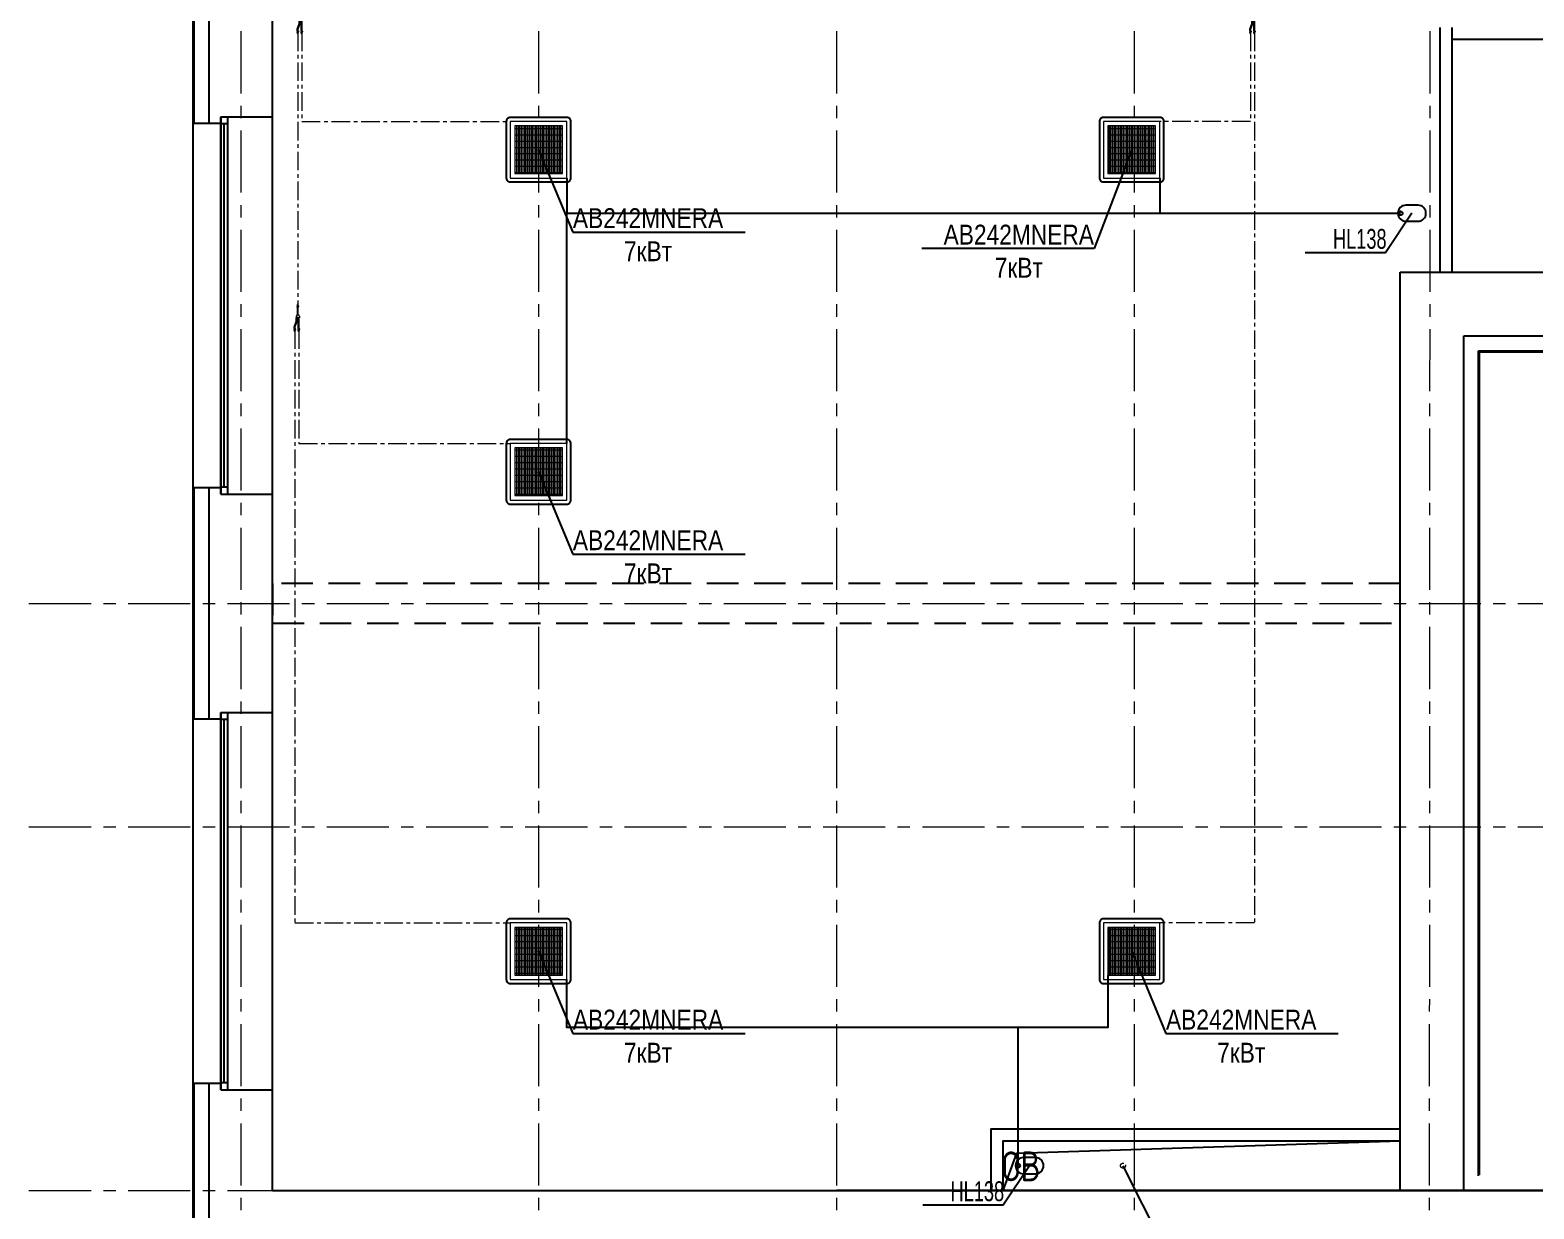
# Model space of a CAD drawing. Header units: millimetres. Extents: x -65527 to 8894748, y -37603 to 223697.
# Drawn here: x -49186 to -34037, y 77656 to 89531 of the extents above; entities that cross this region are included whole.
import ezdxf
from ezdxf import colors
from ezdxf.entities.mleader import LeaderData, LeaderLine
from ezdxf.math import Vec2, Vec3

# ---------------------------------------------------------------- set-up
doc = ezdxf.new("R2010")
doc.units = ezdxf.units.MM
doc.header["$LTSCALE"] = 10
doc.linetypes.add('CENTER', pattern=[2, 1.25, -0.25, 0.25, -0.25])
doc.linetypes.add('HIDDEN', pattern=[9.525, 6.35, -3.175])
for name, color, linetype in [('АР_новое окно', 160, 'Continuous'), ('Архитектура', 251, 'Continuous'), ('М_1_фанкойлы', 150, 'Continuous'), ('М_ОВ-ВК', 90, 'Continuous'), ('М_ОВ-вспомогательный', 141, 'Continuous')]:
    doc.layers.add(name, color=color, linetype=linetype)
for name, color, linetype, lineweight in [('АР_Оси', 142, 'Continuous', 9), ('М_ЗАМЕТКИ', 1, 'Continuous', 13), ('М_фреонопроводы', 10, 'CENTER', 18)]:
    doc.layers.add(name, color=color, linetype=linetype, lineweight=lineweight)
doc.layers.add('М_3_фреонопроводы', color=210, linetype='CENTER', lineweight=13, transparency=0.6)
doc.styles.add('ICOCPEUR', font='isocpeur.ttf')
doc.styles.add('ISOCPEUR', font='isocpeur.ttf', dxfattribs={"width": 0.7})
doc.styles.get("Standard").update_dxf_attribs({"font": 'ARIALN.TTF'})

# ---------------------------------------------------------------- blocks, each defined once
blk = doc.blocks.new('*U43')
at = {"layer": 'АР_новое окно', "lineweight": 20}
for p, q in [((0, 3800), (-70, 3800)), ((0, 0), (-70, 0))]:
    blk.add_line(p, q, dxfattribs=at)
at = {"layer": 'АР_новое окно'}
for p, q in [((-70, 3800), (-70, 0)), ((-70, 0), (-70, 3800)), ((0, 3800), (0, 0)), ((0, 3730), (-70, 3730)), ((-35, 3730), (-35, 70)), ((0, 70), (-70, 70))]:
    blk.add_line(p, q, dxfattribs=at)
blk = doc.blocks.new('_DOTSMALL')
at = {"color": 0, "linetype": 'ByBlock', "const_width": 0.5}
blk.add_lwpolyline([(-0.0625, 0, 1), (0.0625, 0, 1)], format="xyb", close=True, dxfattribs=at)
blk = doc.blocks.new('A$C6c2f87d8')
at = {"layer": 'М_1_фанкойлы', "linetype": 'ByBlock', "lineweight": 9}
h = blk.add_hatch(dxfattribs=at)
h.set_pattern_fill('GRATE', color=251, scale=20)
h.set_pattern_definition([(0, (-70464.215, 115561.44), (0, 15.875), []), (90, (-70464.215, 115561.44), (-63.5, 4e-15), [])])
h.paths.add_polyline_path([(-240, -240), (240, -240), (240, 240), (-240, 240)])
at = {"layer": 'М_1_фанкойлы', "linetype": 'ByBlock'}
blk.add_lwpolyline([(285, 325), (-285, 325, 0.414214), (-325, 285), (-325, -285, 0.414214), (-285, -325), (285, -325, 0.414214), (325, -285), (325, 285, 0.414214)], format="xyb", close=True, dxfattribs=at)
at = {"layer": 'М_1_фанкойлы', "color": 251, "linetype": 'ByBlock', "lineweight": 9}
for points in [[(285, 285), (-285, 285), (-285, -285), (285, -285)], [(240, 240), (-240, 240), (-240, -240), (240, -240)]]:
    blk.add_lwpolyline(points, close=True, dxfattribs=at)
blk = doc.blocks.new('A$C9c2b1eba')
at = {"layer": 'М_3_фреонопроводы', "color": 20, "linetype": 'ByBlock'}
for points in [[(0, 5), (9, 5)], [(0, 5), (9, 5)], [(9, -5), (0, -5), (0, 5), (9, 5)], [(9, 5), (12, 7), (12, 7), (18, 7)], [(9, -5), (9, 5)], [(12, 7), (12, -7)], [(27, 5), (24, 7), (24, 7), (18, 7)], [(24, 7), (24, -7)], [(27, 5), (135, 5), (135, -8)], [(27, 5), (135, 5), (135, -5), (27, -5)], [(27, 5), (27, -5)], [(164, -3), (154, 7), (135, 7), (135, -8)], [(135, 5), (135, 5)], [(0, -5), (9, -5)], [(9, -45), (0, -45), (0, -35), (9, -35)], [(9, -5), (12, -7), (12, -7), (18, -7)], [(9, -35), (12, -33), (12, -33), (18, -33)], [(9, -45), (9, -35)], [(9, -45), (12, -47), (12, -47), (18, -47)], [(12, -33), (12, -47)], [(27, -5), (24, -7), (24, -7), (18, -7)], [(27, -35), (24, -33), (24, -33), (18, -33)], [(27, -45), (24, -47), (24, -47), (18, -47)], [(24, -33), (24, -47)], [(27, -5), (135, -5)], [(27, -35), (44, -35), (99, -15), (135, -15)], [(27, -45), (46, -45), (101, -25), (135, -25)], [(27, -35), (27, -45)], [(135, -8), (145, -8)], [(135, -12), (135, -25), (135, -25)], [(135, -12), (145, -12)], [(164, -17), (154, -27), (135, -27), (135, -12)], [(164, -17), (170, -17), (170, -3), (164, -3), (164, -17)], [(242, -15), (170, -15), (170, -5), (242, -5)], [(242, -5), (245, -3), (245, -3), (251, -3)], [(242, -15), (242, -5)], [(242, -15), (245, -17), (245, -17), (251, -17)], [(245, -3), (245, -17)], [(259, -5), (257, -3), (257, -3), (251, -3)], [(259, -15), (257, -17), (257, -17), (251, -17)], [(257, -3), (257, -17)], [(259, -5), (270, -5), (270, -15), (259, -15)], [(259, -5), (259, -15)]]:
    blk.add_lwpolyline(points, dxfattribs=at)
for start, end in [(0, 90), (270, 0)]:
    blk.add_arc((145, -10), 2, start, end, dxfattribs=at)
blk = doc.blocks.new('_None')

msp = doc.modelspace()

# ---------------------------------------------------------------- linework, layer by layer
at = {"layer": 'АР_Оси', "linetype": 'CENTER', "ltscale": 50}
for p, q in [((-47063.4, 129518), (-47063.4, 73785.7)), ((-44063.4, 129518), (-44063.4, 73785.7)), ((-41063.4, 129518), (-41063.4, 73785.7)), ((-38063.4, 129518), (-38063.4, 73785.7)), ((-35063.4, 129518), (-35093.4, 73785.7)), ((-59197.1, 83755.6), (23981.3, 83755.6)), ((-59197.1, 81505.6), (23981.3, 81505.6)), ((-59197.1, 77840.6), (24400, 77840.6))]:
    msp.add_line(p, q, dxfattribs=at)
at = {"layer": 'Архитектура', "lineweight": 25, "transparency": 33554684}
for p, q in [((-47543.5, 77040.6), (-47543.5, 101335.6)), ((-47533.5, 88590.6), (-47533.5, 90390.6)), ((-47383.5, 88590.6), (-47383.5, 90390.6)), ((-46743.5, 88655.6), (-46743.5, 90325.6)), ((-47264.6, 88655.6), (-46743.5, 88655.6)), ((-47264.6, 88655.6), (-46743.5, 88655.6)), ((-47264.6, 88655.6), (-46743.5, 88655.6)), ((-47264.6, 88590.6), (-47264.6, 88655.6)), ((-47264.6, 84855.6), (-47264.6, 88655.6)), ((-46743.5, 84855.6), (-46743.5, 88655.6)), ((-47264.6, 88590.6), (-47383.5, 88590.6)), ((-35383.5, 87090.6), (-29573.4, 87090.6)), ((-35383.5, 77840.6), (-35383.5, 87090.6)), ((-34743.5, 86450.6), (-29353.5, 86450.6)), ((-34743.5, 77840.6), (-34743.5, 86450.6)), ((-34593.5, 86300.6), (-29203.5, 86300.6)), ((-34593.5, 77990.6), (-34593.5, 86300.6)), ((-34583.5, 86290.6), (-29193.5, 86290.6)), ((-34583.5, 78000.6), (-34583.5, 86290.6)), ((-47533.5, 82590.6), (-47533.5, 84920.6)), ((-47383.5, 82590.6), (-47383.5, 84920.6)), ((-47264.6, 84920.6), (-47383.5, 84920.6)), ((-47264.6, 84855.6), (-47264.6, 84920.6)), ((-47264.6, 84855.6), (-46743.5, 84855.6)), ((-47264.6, 84855.6), (-46743.5, 84855.6)), ((-46743.5, 82655.6), (-46743.5, 84855.6)), ((-47264.6, 82590.6), (-47383.5, 82590.6)), ((-47264.6, 82655.6), (-46743.5, 82655.6)), ((-47264.6, 82655.6), (-46743.5, 82655.6)), ((-47264.6, 82590.6), (-47264.6, 82655.6)), ((-47264.6, 78855.6), (-47264.6, 82655.6)), ((-46743.5, 78855.6), (-46743.5, 82655.6)), ((-47533.5, 77050.6), (-47533.5, 78920.6)), ((-47383.5, 77200.6), (-47383.5, 78920.6)), ((-47264.6, 78920.6), (-47383.5, 78920.6)), ((-47264.6, 78855.6), (-47264.6, 78920.6)), ((-47264.6, 78855.6), (-46743.5, 78855.6)), ((-47264.6, 78855.6), (-46743.5, 78855.6)), ((-46743.5, 77840.6), (-46743.5, 78855.6)), ((-46743.5, 77840.6), (-29768.4, 77840.6))]:
    msp.add_line(p, q, dxfattribs=at)
for points in [[(-34983.4, 89555.6), (-34983.4, 87094.6)], [(-34863.4, 89555.6), (-34863.4, 87090.6)], [(-31463, 89435.7), (-34863.4, 89435.6)], [(-47383.5, 88590.6), (-47543.5, 88590.6)], [(-34983.4, 88011.2), (-34983.4, 87090.6)], [(-29618.7, 86534.2), (-29618.7, 86534.2), (-29618.7, 77840.6), (-41063.4, 77840.6)], [(-47383.5, 84920.6), (-47543.5, 84920.6)], [(-47383.5, 82590.6), (-47543.5, 82590.6)], [(-47383.5, 78920.6), (-47543.5, 78920.6)], [(-39503.4, 77840.6), (-39503.4, 78462.9), (-35383.5, 78462.9)], [(-39383.4, 77840.6), (-39383.4, 78342.9), (-35383.5, 78342.9)], [(-39383.4, 77840.6), (-39245.6, 78218.2), (-35383.5, 78342.9)]]:
    msp.add_lwpolyline(points, dxfattribs=at)
at = {"layer": 'Архитектура', "linetype": 'HIDDEN', "ltscale": 5}
msp.add_lwpolyline([(-46743.5, 83555.6), (-35383.5, 83555.6), (-35383.5, 83955.6), (-46743.5, 83955.6)], close=True, dxfattribs=at)
at = {"layer": 'М_ОВ-ВК', "linetype": 'ByBlock'}
for points in [[(-43778.4, 88040.3), (-43778.4, 87685.1)], [(-37803.4, 88040.3), (-37803.4, 87685.1)], [(-43778.4, 85365.9), (-43778.4, 87685.1), (-35380.6, 87685.1)], [(-38328.4, 80012.2), (-38328.4, 79483.6), (-43778.4, 79483.6), (-43778.4, 79967.2)], [(-39233.4, 78091.7), (-39233.4, 79483.6)]]:
    msp.add_lwpolyline(points, dxfattribs=at)
for points in [[(-35406.1, 87686.1), (-35406.1, 87684.2, 0.4142136), (-35326.1, 87604.2), (-35204.1, 87604.2, 0.4142136), (-35124.1, 87684.2), (-35124.1, 87686.1, 0.4142136), (-35204.1, 87766.1), (-35326.1, 87766.1, 0.4142136)], [(-39258.8, 78092.7), (-39258.8, 78090.8, 0.4142136), (-39178.8, 78010.8), (-39056.9, 78010.8, 0.4142136), (-38976.9, 78090.8), (-38976.9, 78092.7, 0.4142136), (-39056.9, 78172.7), (-39178.8, 78172.7, 0.4142136)]]:
    msp.add_lwpolyline(points, format="xyb", close=True, dxfattribs=at)
for centre in [(-35380.6, 87685.1), (-39233.4, 78091.7)]:
    msp.add_circle(centre, 20, dxfattribs=at)
at = {"layer": 'М_фреонопроводы', "ltscale": 15}
for points in [[(-46489.6, 89505.6), (-46489.6, 86755.6)], [(-46449.6, 89505.6), (-46449.6, 88610.3), (-44348.4, 88610.3)], [(-36892.1, 89505.6), (-36892.1, 88610.3), (-37803.4, 88610.3)], [(-36852.1, 89505.6), (-36852.1, 80537.2), (-37803.4, 80537.2)], [(-46519.6, 86505.6), (-46519.6, 80537.2), (-44348.4, 80537.2)], [(-46479.6, 86505.6), (-46479.6, 85365.9), (-44348.4, 85365.9)]]:
    msp.add_lwpolyline(points, dxfattribs=at)
at = {"layer": 'М_фреонопроводы', "ltscale": 10}
msp.add_circle((-38176.3, 78091.7), 25, dxfattribs=at)

# ---------------------------------------------------------------- block references
at = {"layer": 'Архитектура', "lineweight": 25, "transparency": 33554684, "xscale": -1, "rotation": 180}
for p in [(-47194.6, 88655.6), (-47194.6, 82655.6)]:
    msp.add_blockref('*U43', p, dxfattribs=at)
at = {"layer": 'М_3_фреонопроводы', "linetype": 'ByBlock', "transparency": 33554684, "xscale": -1, "rotation": 269.9999999992561}
for p in [(-46449.6, 89496.3), (-36852.1, 89496.3), (-46479.6, 86496.3)]:
    msp.add_blockref('A$C9c2b1eba', p, dxfattribs=at)
at = {"layer": 'М_ОВ-вспомогательный', "linetype": 'ByBlock', "rotation": 90}
for p in [(-44063.4, 88325.3), (-38088.4, 88325.3), (-44063.4, 85080.9), (-44063.4, 80252.2), (-38088.4, 80252.2)]:
    msp.add_blockref('A$C6c2f87d8', p, dxfattribs=at)

# ---------------------------------------------------------------- texts
at = {"layer": 'Архитектура', "lineweight": 25, "transparency": 33554684, "insert": (-39203, 78084.7), "char_height": 300, "attachment_point": 5, "line_spacing_factor": 0.7, "style": 'ICOCPEUR'}
msp.add_mtext('\\A1;{\\W0.8;ОВ}', dxfattribs=at)

# ---------------------------------------------------------------- leaders
at = {"layer": 'Архитектура', "lineweight": 25, "transparency": 33554684}
ml = msp.add_multileader_mtext('Standard', dxfattribs=at)
ml.set_content('+8,400', color=256, style='ISOCPEUR')
ml.set_leader_properties(color=256, linetype='Continuous', lineweight=-1)
ml.set_arrow_properties(name='DOTSMALL')
ml.build(insert=Vec2(0, 0))
ml.multileader.update_dxf_attribs({"has_text_frame": 1, "text_left_attachment_type": 4, "text_right_attachment_type": 4, "dogleg_length": 100, "arrow_head_size": 180})
ctx = ml.context
ctx.base_point, ctx.char_height, ctx.arrow_head_size, ctx.landing_gap_size, ctx.plane_origin = Vec3(-38957.8, 116848.7), 250, 180, 50, Vec3(-38730.6, 116641.5)
ctx.left_attachment, ctx.right_attachment = 4, 4
notes = []
notes.append((ctx, [(0, (0, 0, 0), (0, 0), (1, 0), 1, [])]))
ctx.mtext.insert, ctx.mtext.width, ctx.mtext.line_spacing_style, ctx.mtext.flow_direction = Vec3(-38907.8, 117182), 852.697, 2, 5
ml = msp.add_multileader_mtext('Standard', dxfattribs=at)
ml.set_content('+8,400', color=256, style='ISOCPEUR')
ml.set_leader_properties(color=256, linetype='Continuous', lineweight=-1)
ml.set_arrow_properties(name='DOTSMALL')
ml.build(insert=Vec2(0, 0))
ml.multileader.update_dxf_attribs({"has_text_frame": 1, "text_left_attachment_type": 4, "text_right_attachment_type": 4, "dogleg_length": 100, "arrow_head_size": 180})
ctx = ml.context
ctx.base_point, ctx.char_height, ctx.arrow_head_size, ctx.landing_gap_size, ctx.plane_origin = Vec3(-48794, 106975.3), 250, 180, 50, Vec3(-48566.8, 106768.1)
ctx.left_attachment, ctx.right_attachment = 4, 4
notes.append((ctx, [(0, (0, 0, 0), (0, 0), (1, 0), 1, [])]))
ctx.mtext.insert, ctx.mtext.width, ctx.mtext.line_spacing_style, ctx.mtext.flow_direction = Vec3(-48744, 107308.6), 852.697, 2, 5
at = {"layer": 'М_ЗАМЕТКИ', "color": 7, "linetype": 'ByBlock'}
ml = msp.add_multileader_mtext('Standard', dxfattribs=at)
ml.set_content('AB242MNERA\\P7кВт', color=7)
ml.set_leader_properties()
ml.set_arrow_properties(name='NONE')
ml.build(insert=Vec2(0, 0))
ml.multileader.update_dxf_attribs({"text_left_attachment_type": 6, "text_right_attachment_type": 6, "dogleg_length": 0.36, "arrow_head_size": 0.162})
ctx = ml.context
ctx.base_point, ctx.char_height, ctx.arrow_head_size, ctx.landing_gap_size, ctx.plane_origin = Vec3(-43718.4, 87496), 200, 0.162, 0.081, Vec3(-34791.2, 95989.2)
ctx.left_attachment, ctx.right_attachment, ctx.text_align_type = 6, 6, 1
notes.append((ctx, [(0, (1, 1, 0), (-43718.7, 87496), (1, 0), 0.324, [(0, [(-44063.4, 88325.3)], 0, [])])]))
ctx.mtext.insert, ctx.mtext.width, ctx.mtext.defined_height, ctx.mtext.alignment, ctx.mtext.flow_direction = Vec3(-42960.5, 87736), 2817.48, 544.3, 2, 5
ml = msp.add_multileader_mtext('Standard', dxfattribs=at)
ml.set_content('AB242MNERA\\P7кВт', color=7)
ml.set_leader_properties()
ml.set_arrow_properties(name='NONE')
ml.build(insert=Vec2(0, 0))
ml.multileader.update_dxf_attribs({"text_left_attachment_type": 6, "text_right_attachment_type": 6, "dogleg_length": 0.36, "arrow_head_size": 0.162})
ctx = ml.context
ctx.base_point, ctx.char_height, ctx.arrow_head_size, ctx.landing_gap_size, ctx.plane_origin = Vec3(-39983.9, 87330), 200, 0.162, 0.081, Vec3(-28816.2, 95989.2)
ctx.left_attachment, ctx.right_attachment, ctx.text_align_type = 6, 6, 1
notes.append((ctx, [(1, (1, 1, 0), (-38467.8, 87330), (-1, 0), 0.324, [(0, [(-38088.4, 88325.3)], 0, [])])]))
ctx.mtext.insert, ctx.mtext.width, ctx.mtext.defined_height, ctx.mtext.alignment, ctx.mtext.flow_direction = Vec3(-39226, 87570), 2817.48, 544.3, 2, 5
ml = msp.add_multileader_mtext('Standard', dxfattribs=at)
ml.set_content('{\\W0.8;HL138}', color=7)
ml.set_leader_properties()
ml.set_arrow_properties(name='NONE')
ml.build(insert=Vec2(0, 0))
ml.multileader.update_dxf_attribs({"text_left_attachment_type": 6, "text_right_attachment_type": 6, "dogleg_length": 0.36, "arrow_head_size": 0.162})
ctx = ml.context
ctx.base_point, ctx.char_height, ctx.arrow_head_size, ctx.landing_gap_size, ctx.plane_origin = Vec3(-36049.7, 87287.4, 0), 200, 0.162, 0.081, Vec3(-26938.7, 94342.3, 0)
ctx.left_attachment, ctx.right_attachment, ctx.text_align_type = 6, 6, 1
notes.append((ctx, [(1, (1, 1, 0), (-35531.5, 87287.4, 0), (-1, 0), 0.324, [(0, [(-35265.1, 87685.1, 0)], 0, [])])]))
ctx.mtext.insert, ctx.mtext.width, ctx.mtext.defined_height, ctx.mtext.alignment, ctx.mtext.flow_direction = Vec3(-35790.8, 87527.4, 0), 2817.48, 544.3, 2, 5
ml = msp.add_multileader_mtext('Standard', dxfattribs=at)
ml.set_content('AB242MNERA\\P7кВт', color=7)
ml.set_leader_properties()
ml.set_arrow_properties(name='NONE')
ml.build(insert=Vec2(0, 0))
ml.multileader.update_dxf_attribs({"text_left_attachment_type": 6, "text_right_attachment_type": 6, "dogleg_length": 0.36, "arrow_head_size": 0.162})
ctx = ml.context
ctx.base_point, ctx.char_height, ctx.arrow_head_size, ctx.landing_gap_size, ctx.plane_origin = Vec3(-43718.4, 84251.6), 200, 0.162, 0.081, Vec3(-34791.2, 92744.8)
ctx.left_attachment, ctx.right_attachment, ctx.text_align_type = 6, 6, 1
notes.append((ctx, [(0, (1, 1, 0), (-43718.7, 84251.6), (1, 0), 0.324, [(0, [(-44063.4, 85080.9)], 0, [])])]))
ctx.mtext.insert, ctx.mtext.width, ctx.mtext.defined_height, ctx.mtext.alignment, ctx.mtext.flow_direction = Vec3(-42960.5, 84491.6), 2817.48, 544.3, 2, 5
ml = msp.add_multileader_mtext('Standard', dxfattribs=at)
ml.set_content('AB242MNERA\\P7кВт', color=7)
ml.set_leader_properties()
ml.set_arrow_properties(name='NONE')
ml.build(insert=Vec2(0, 0))
ml.multileader.update_dxf_attribs({"text_left_attachment_type": 6, "text_right_attachment_type": 6, "dogleg_length": 0.36, "arrow_head_size": 0.162})
ctx = ml.context
ctx.base_point, ctx.char_height, ctx.arrow_head_size, ctx.landing_gap_size, ctx.plane_origin = Vec3(-43718.4, 79422.9), 200, 0.162, 0.081, Vec3(-34791.2, 87916.1)
ctx.left_attachment, ctx.right_attachment, ctx.text_align_type = 6, 6, 1
notes.append((ctx, [(0, (1, 1, 0), (-43718.7, 79422.9), (1, 0), 0.324, [(0, [(-44063.4, 80252.2)], 0, [])])]))
ctx.mtext.insert, ctx.mtext.width, ctx.mtext.defined_height, ctx.mtext.alignment, ctx.mtext.flow_direction = Vec3(-42960.5, 79662.9), 2817.48, 544.3, 2, 5
ml = msp.add_multileader_mtext('Standard', dxfattribs=at)
ml.set_content('AB242MNERA\\P7кВт', color=7)
ml.set_leader_properties()
ml.set_arrow_properties(name='NONE')
ml.build(insert=Vec2(0, 0))
ml.multileader.update_dxf_attribs({"text_left_attachment_type": 6, "text_right_attachment_type": 6, "dogleg_length": 0.36, "arrow_head_size": 0.162})
ctx = ml.context
ctx.base_point, ctx.char_height, ctx.arrow_head_size, ctx.landing_gap_size, ctx.plane_origin = Vec3(-37743.3, 79422.9), 200, 0.162, 0.081, Vec3(-28816.2, 87916.1)
ctx.left_attachment, ctx.right_attachment, ctx.text_align_type = 6, 6, 1
notes.append((ctx, [(0, (1, 1, 0), (-37743.7, 79422.9), (1, 0), 0.324, [(0, [(-38088.4, 80252.2)], 0, [])])]))
ctx.mtext.insert, ctx.mtext.width, ctx.mtext.defined_height, ctx.mtext.alignment, ctx.mtext.flow_direction = Vec3(-36985.5, 79662.9), 2817.48, 544.3, 2, 5
ml = msp.add_multileader_mtext('Standard', dxfattribs=at)
ml.set_content('{\\W0.8;HL138}', color=7)
ml.set_leader_properties()
ml.set_arrow_properties(name='NONE')
ml.build(insert=Vec2(0, 0))
ml.multileader.update_dxf_attribs({"text_left_attachment_type": 6, "text_right_attachment_type": 6, "dogleg_length": 0.36, "arrow_head_size": 0.162})
ctx = ml.context
ctx.base_point, ctx.char_height, ctx.arrow_head_size, ctx.landing_gap_size, ctx.plane_origin = Vec3(-39902.4, 77694, 0), 200, 0.162, 0.081, Vec3(-30791.4, 84748.9, 0)
ctx.left_attachment, ctx.right_attachment, ctx.text_align_type = 6, 6, 1
notes.append((ctx, [(1, (1, 1, 0), (-39384.2, 77694, 0), (-1, 0), 0.324, [(0, [(-39117.8, 78091.7, 0)], 0, [])])]))
ctx.mtext.insert, ctx.mtext.width, ctx.mtext.defined_height, ctx.mtext.alignment, ctx.mtext.flow_direction = Vec3(-39643.5, 77934, 0), 2817.48, 544.3, 2, 5
ml = msp.add_multileader_mtext('Standard', dxfattribs=at)
ml.set_content('К4 опуск на 1эт\\P{\\W0.8;Rг 12,7мм, Rж 6,35мм}', color=7)
ml.set_leader_properties()
ml.set_arrow_properties(name='NONE')
ml.build(insert=Vec2(0, 0))
ml.multileader.update_dxf_attribs({"text_left_attachment_type": 6, "text_right_attachment_type": 6, "dogleg_length": 0.36, "arrow_head_size": 0.162})
ctx = ml.context
ctx.base_point, ctx.char_height, ctx.arrow_head_size, ctx.landing_gap_size, ctx.plane_origin = Vec3(-37773.6, 77291.6, 0), 200, 0.162, 0.081, Vec3(-28904.1, 85755.7, 0)
ctx.left_attachment, ctx.right_attachment, ctx.text_align_type = 6, 6, 1
notes.append((ctx, [(0, (1, 1, 0), (-37773.9, 77291.6, 0), (1, 0), 0.324, [(0, [(-38176.3, 78091.7, 0)], 0, [])])]))
ctx.mtext.insert, ctx.mtext.width, ctx.mtext.defined_height, ctx.mtext.alignment, ctx.mtext.flow_direction = Vec3(-36848.9, 77531.6, 0), 2817.48, 544.3, 2, 5
for ctx, leaders in notes:
    for number, flags, end, landing, length, lines in leaders:
        leader = LeaderData()
        leader.index, (leader.has_last_leader_line, leader.has_dogleg_vector, leader.attachment_direction) = number, flags
        leader.last_leader_point, leader.dogleg_vector, leader.dogleg_length = Vec3(end), Vec3(landing), length
        for number, points, colour, breaks in lines:
            line = LeaderLine()
            line.index, line.vertices, line.color, line.breaks = number, Vec3.list(points), colors.encode_raw_color(colour), breaks
            leader.lines.append(line)
        ctx.leaders.append(leader)

doc.saveas('drawing.dxf')
